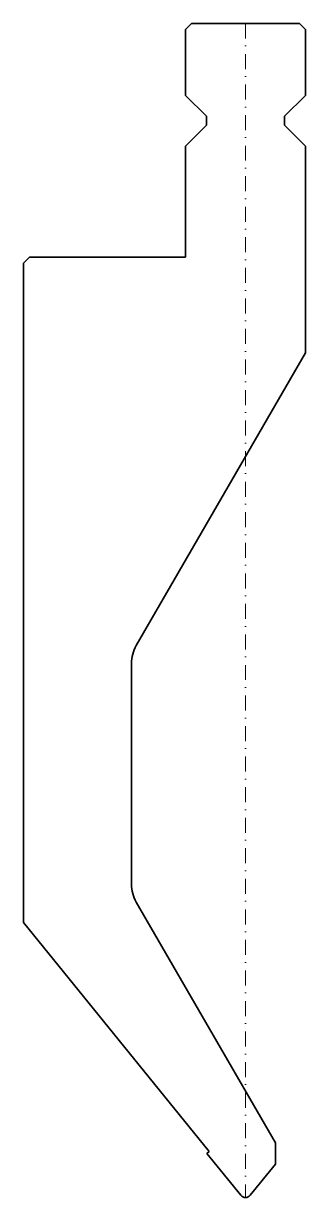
# Model space of a CAD drawing. Header units: millimetres. Extents: x -37 to 10, y 0 to 196.
import ezdxf

# ---------------------------------------------------------------- set-up
doc = ezdxf.new("R2010")
doc.units = ezdxf.units.MM
doc.header["$LTSCALE"] = 5
doc.linetypes.add('AUSGEZOGEN', pattern=[0])
doc.linetypes.add('DASHDOT', pattern=[1, 0.5, -0.25, 0, -0.25])
doc.layers.add('2', color=7, linetype='Continuous')

msp = doc.modelspace()

# ---------------------------------------------------------------- linework, layer by layer
at = {"layer": '2', "color": 7, "linetype": 'AUSGEZOGEN', "lineweight": 35}
for p, q in [((-9, 196), (-10, 195)), ((-10, 195), (-10, 184)), ((9, 196), (-9, 196)), ((10, 195), (9, 196)), ((10, 184), (10, 195)), ((-10, 184), (-6.5, 180.5)), ((6.5, 180.5), (10, 184)), ((-6.5, 180.5), (-6.5, 179)), ((6.5, 179), (6.5, 180.5)), ((-6.5, 179), (-10, 175.5)), ((10, 175.5), (6.5, 179)), ((-10, 175.5), (-10, 157)), ((10, 141), (10, 175.5)), ((-36, 157), (-37, 156)), ((-10, 157), (-36, 157)), ((-37, 156), (-37, 45.9)), ((-18.2, 92.16), (10, 141)), ((-19, 52.3), (-19, 89.16)), ((5, 9.13), (-18.2, 49.3)), ((-37, 45.9), (-6.05, 7.67)), ((5, 5.59), (5, 9.13)), ((-6.05, 7.67), (-6.43, 7.36)), ((-6.43, 7.36), (-0.78, 0.37)), ((0.78, 0.37), (5, 5.59))]:
    msp.add_line(p, q, dxfattribs=at)
at = {"layer": '2', "color": 7, "linetype": 'DASHDOT', "lineweight": 18}
msp.add_line((0, 196), (0, 0), dxfattribs=at)
at = {"layer": '2', "color": 7, "linetype": 'AUSGEZOGEN', "lineweight": 35}
for centre, radius, start, end in [((-13, 89.16), 6, 150, 180), ((-13, 52.3), 6, 180, 210), ((0, 1), 1, 219, 321)]:
    msp.add_arc(centre, radius, start, end, dxfattribs=at)

doc.saveas('drawing.dxf')
